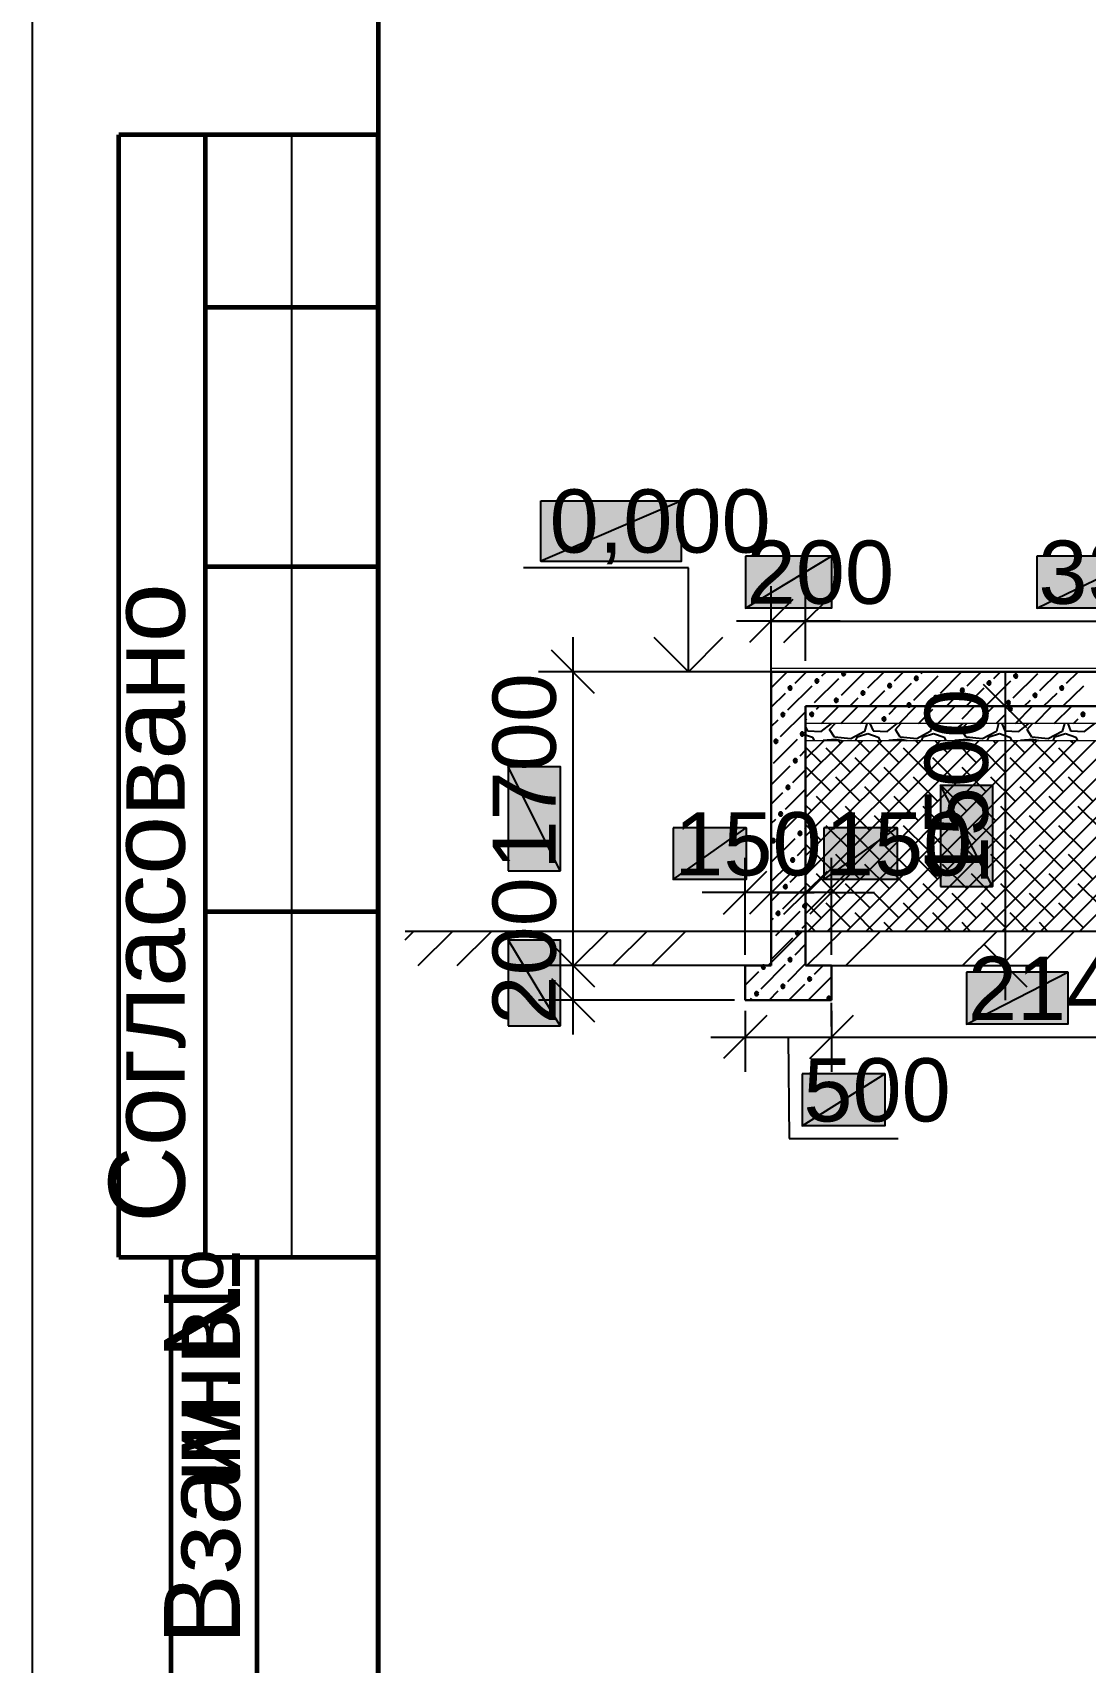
# Model space of a CAD drawing. Extents: x 8 to 21351, y 0 to 420.
# Drawn here: x 18327.5 to 18388.4, y 66.6 to 160.9 of the extents above; entities that cross this region are included whole.
import ezdxf

# ---------------------------------------------------------------- set-up
doc = ezdxf.new("R2010")
doc.units = 0
doc.styles.add('TEYPDFCAD_TEXT', font='arial.ttf')

msp = doc.modelspace()

# ---------------------------------------------------------------- hatches: boundary and pattern name
at = {"true_color": 0xffffff}
h = msp.add_hatch(color=0, dxfattribs=at)
h.paths.add_polyline_path([(18356.921, 133.837), (18365.07, 133.837), (18356.921, 130.344)])
h.paths.add_polyline_path([(18365.07, 133.837), (18356.921, 130.344), (18365.07, 130.344)])
h = msp.add_hatch(color=0, dxfattribs=at)
h.paths.add_polyline_path([(18368.774, 130.619), (18368.774, 127.614), (18373.748, 130.619)])
h.paths.add_polyline_path([(18368.774, 127.614), (18373.748, 130.619), (18373.748, 127.614)])
h = msp.add_hatch(color=0, dxfattribs=at)
h.paths.add_polyline_path([(18385.644, 130.619), (18385.644, 127.614), (18391.867, 130.619)])
h.paths.add_polyline_path([(18385.644, 127.614), (18391.867, 130.619), (18391.867, 127.614)])
for points in [[(18374.552, 123.825), (18374.531, 123.888), (18374.489, 123.931), (18374.404, 123.931), (18374.362, 123.888), (18374.341, 123.825), (18374.362, 123.761), (18374.404, 123.719), (18374.489, 123.719), (18374.531, 123.761)], [(18378.765, 123.55), (18378.743, 123.613), (18378.701, 123.656), (18378.616, 123.656), (18378.574, 123.613), (18378.553, 123.55), (18378.574, 123.486), (18378.616, 123.444), (18378.701, 123.444), (18378.743, 123.486)], [(18384.522, 123.698), (18384.501, 123.761), (18384.458, 123.804), (18384.374, 123.804), (18384.331, 123.761), (18384.31, 123.698), (18384.331, 123.635), (18384.374, 123.592), (18384.458, 123.592), (18384.501, 123.635)], [(18371.462, 122.999), (18371.441, 123.063), (18371.399, 123.105), (18371.314, 123.105), (18371.272, 123.063), (18371.25, 122.999), (18371.272, 122.936), (18371.314, 122.894), (18371.399, 122.894), (18371.441, 122.936)], [(18373.007, 123.402), (18372.986, 123.465), (18372.944, 123.507), (18372.859, 123.507), (18372.817, 123.465), (18372.796, 123.402), (18372.817, 123.338), (18372.859, 123.296), (18372.944, 123.296), (18372.986, 123.338)], [(18375.674, 122.703), (18375.653, 122.767), (18375.611, 122.809), (18375.526, 122.809), (18375.484, 122.767), (18375.463, 122.703), (18375.484, 122.64), (18375.526, 122.597), (18375.611, 122.597), (18375.653, 122.64)], [(18377.219, 123.126), (18377.198, 123.19), (18377.156, 123.232), (18377.071, 123.232), (18377.029, 123.19), (18377.008, 123.126), (18377.029, 123.063), (18377.071, 123.021), (18377.156, 123.021), (18377.198, 123.063)], [(18381.432, 122.851), (18381.41, 122.915), (18381.368, 122.957), (18381.283, 122.957), (18381.241, 122.915), (18381.22, 122.851), (18381.241, 122.788), (18381.283, 122.746), (18381.368, 122.746), (18381.41, 122.788)], [(18382.977, 123.275), (18382.956, 123.338), (18382.913, 123.38), (18382.829, 123.38), (18382.786, 123.338), (18382.765, 123.275), (18382.786, 123.211), (18382.829, 123.169), (18382.913, 123.169), (18382.956, 123.211)], [(18385.644, 122.576), (18385.623, 122.64), (18385.58, 122.682), (18385.496, 122.682), (18385.453, 122.64), (18385.432, 122.576), (18385.453, 122.513), (18385.496, 122.47), (18385.58, 122.47), (18385.623, 122.513)], [(18387.189, 122.999), (18387.168, 123.063), (18387.125, 123.105), (18387.041, 123.105), (18386.998, 123.063), (18386.977, 122.999), (18386.998, 122.936), (18387.041, 122.894), (18387.125, 122.894), (18387.168, 122.936)], [(18374.129, 122.28), (18374.108, 122.343), (18374.066, 122.386), (18373.981, 122.386), (18373.939, 122.343), (18373.917, 122.28), (18373.939, 122.216), (18373.981, 122.174), (18374.066, 122.174), (18374.108, 122.216)], [(18378.341, 122.005), (18378.32, 122.068), (18378.278, 122.111), (18378.193, 122.111), (18378.151, 122.068), (18378.13, 122.005), (18378.151, 121.941), (18378.193, 121.899), (18378.278, 121.899), (18378.32, 121.941)], [(18379.886, 122.428), (18379.865, 122.492), (18379.823, 122.534), (18379.738, 122.534), (18379.696, 122.492), (18379.675, 122.428), (18379.696, 122.365), (18379.738, 122.322), (18379.823, 122.322), (18379.865, 122.365)], [(18384.099, 122.153), (18384.077, 122.216), (18384.035, 122.259), (18383.95, 122.259), (18383.908, 122.216), (18383.887, 122.153), (18383.908, 122.089), (18383.95, 122.047), (18384.035, 122.047), (18384.077, 122.089)], [(18384.204, 121.772), (18384.183, 121.835), (18384.141, 121.878), (18384.056, 121.878), (18384.014, 121.835), (18383.993, 121.772), (18384.014, 121.708), (18384.056, 121.666), (18384.141, 121.666), (18384.183, 121.708)], [(18371.039, 121.454), (18371.018, 121.518), (18370.975, 121.56), (18370.891, 121.56), (18370.848, 121.518), (18370.827, 121.454), (18370.848, 121.391), (18370.891, 121.349), (18370.975, 121.349), (18371.018, 121.391)], [(18372.711, 121.475), (18372.69, 121.539), (18372.647, 121.581), (18372.563, 121.581), (18372.52, 121.539), (18372.499, 121.475), (18372.52, 121.412), (18372.563, 121.37), (18372.647, 121.37), (18372.69, 121.412)], [(18376.902, 121.2), (18376.881, 121.264), (18376.838, 121.306), (18376.754, 121.306), (18376.711, 121.264), (18376.69, 121.2), (18376.711, 121.137), (18376.754, 121.094), (18376.838, 121.094), (18376.881, 121.137)], [(18388.417, 121.475), (18388.395, 121.539), (18388.353, 121.581), (18388.268, 121.581), (18388.226, 121.539), (18388.205, 121.475), (18388.226, 121.412), (18388.268, 121.37), (18388.353, 121.37), (18388.395, 121.412)], [(18370.637, 119.909), (18370.615, 119.973), (18370.573, 120.015), (18370.488, 120.015), (18370.446, 119.973), (18370.425, 119.909), (18370.446, 119.846), (18370.488, 119.803), (18370.573, 119.803), (18370.615, 119.846)], [(18372.161, 120.332), (18372.139, 120.396), (18372.097, 120.438), (18372.012, 120.438), (18371.97, 120.396), (18371.949, 120.332), (18371.97, 120.269), (18372.012, 120.227), (18372.097, 120.227), (18372.139, 120.269)], [(18371.758, 118.787), (18371.737, 118.851), (18371.695, 118.893), (18371.61, 118.893), (18371.568, 118.851), (18371.547, 118.787), (18371.568, 118.724), (18371.61, 118.681), (18371.695, 118.681), (18371.737, 118.724)], [(18371.335, 117.242), (18371.314, 117.306), (18371.272, 117.348), (18371.187, 117.348), (18371.145, 117.306), (18371.123, 117.242), (18371.145, 117.179), (18371.187, 117.136), (18371.272, 117.136), (18371.314, 117.179)], [(18370.912, 115.697), (18370.891, 115.76), (18370.848, 115.803), (18370.764, 115.803), (18370.721, 115.76), (18370.7, 115.697), (18370.721, 115.633), (18370.764, 115.591), (18370.848, 115.591), (18370.891, 115.633)], [(18370.488, 114.152), (18370.467, 114.215), (18370.425, 114.258), (18370.34, 114.258), (18370.298, 114.215), (18370.277, 114.152), (18370.298, 114.088), (18370.34, 114.046), (18370.425, 114.046), (18370.467, 114.088)], [(18372.034, 114.575), (18372.012, 114.639), (18371.97, 114.681), (18371.885, 114.681), (18371.843, 114.639), (18371.822, 114.575), (18371.843, 114.512), (18371.885, 114.469), (18371.97, 114.469), (18372.012, 114.512)], [(18371.61, 113.03), (18371.589, 113.094), (18371.547, 113.136), (18371.462, 113.136), (18371.42, 113.094), (18371.399, 113.03), (18371.42, 112.966), (18371.462, 112.924), (18371.547, 112.924), (18371.589, 112.966)], [(18371.187, 111.485), (18371.166, 111.548), (18371.123, 111.591), (18371.039, 111.591), (18370.996, 111.548), (18370.975, 111.485), (18370.996, 111.421), (18371.039, 111.379), (18371.123, 111.379), (18371.166, 111.421)], [(18372.309, 110.363), (18372.288, 110.427), (18372.245, 110.469), (18372.161, 110.469), (18372.118, 110.427), (18372.097, 110.363), (18372.118, 110.299), (18372.161, 110.257), (18372.245, 110.257), (18372.288, 110.299)], [(18370.764, 109.94), (18370.742, 110.003), (18370.7, 110.046), (18370.615, 110.046), (18370.573, 110.003), (18370.552, 109.94), (18370.573, 109.876), (18370.615, 109.834), (18370.7, 109.834), (18370.742, 109.876)], [(18371.885, 108.818), (18371.864, 108.881), (18371.822, 108.924), (18371.737, 108.924), (18371.695, 108.881), (18371.674, 108.818), (18371.695, 108.754), (18371.737, 108.712), (18371.822, 108.712), (18371.864, 108.754)], [(18369.917, 106.849), (18369.896, 106.913), (18369.853, 106.955), (18369.769, 106.955), (18369.726, 106.913), (18369.705, 106.849), (18369.726, 106.786), (18369.769, 106.743), (18369.853, 106.743), (18369.896, 106.786)], [(18371.462, 107.273), (18371.441, 107.336), (18371.399, 107.379), (18371.314, 107.379), (18371.272, 107.336), (18371.25, 107.273), (18371.272, 107.209), (18371.314, 107.167), (18371.399, 107.167), (18371.441, 107.209)], [(18371.039, 105.728), (18371.018, 105.791), (18370.975, 105.833), (18370.891, 105.833), (18370.848, 105.791), (18370.827, 105.728), (18370.848, 105.664), (18370.891, 105.622), (18370.975, 105.622), (18371.018, 105.664)], [(18372.584, 106.151), (18372.563, 106.214), (18372.52, 106.257), (18372.436, 106.257), (18372.393, 106.214), (18372.372, 106.151), (18372.393, 106.087), (18372.436, 106.045), (18372.52, 106.045), (18372.563, 106.087)], [(18369.515, 105.304), (18369.494, 105.368), (18369.451, 105.41), (18369.367, 105.41), (18369.324, 105.368), (18369.303, 105.304), (18369.324, 105.241), (18369.367, 105.198), (18369.451, 105.198), (18369.494, 105.241)], [(18373.706, 105.029), (18373.685, 105.093), (18373.642, 105.135), (18373.558, 105.135), (18373.515, 105.093), (18373.494, 105.029), (18373.515, 104.966), (18373.558, 104.923), (18373.642, 104.923), (18373.685, 104.966)]]:
    msp.add_hatch(color=256).paths.add_polyline_path(points)
h = msp.add_hatch(color=0, dxfattribs=at)
h.paths.add_polyline_path([(18355.037, 112.416), (18358.042, 112.416), (18355.037, 118.449)])
h.paths.add_polyline_path([(18358.042, 112.416), (18355.037, 118.449), (18358.042, 118.449)])
h = msp.add_hatch(color=0, dxfattribs=at)
h.paths.add_polyline_path([(18380.056, 111.506), (18383.061, 111.506), (18380.056, 117.369)])
h.paths.add_polyline_path([(18383.061, 111.506), (18380.056, 117.369), (18383.061, 117.369)])
h = msp.add_hatch(color=0, dxfattribs=at)
h.paths.add_polyline_path([(18364.583, 114.893), (18364.583, 111.908), (18368.816, 114.893)])
h.paths.add_polyline_path([(18364.583, 111.908), (18368.816, 114.893), (18368.816, 111.908)])
h = msp.add_hatch(color=0, dxfattribs=at)
h.paths.add_polyline_path([(18373.304, 114.893), (18373.304, 111.908), (18377.558, 114.893)])
h.paths.add_polyline_path([(18373.304, 111.908), (18377.558, 114.893), (18377.558, 111.908)])
h = msp.add_hatch(color=0, dxfattribs=at)
h.paths.add_polyline_path([(18355.037, 103.442), (18358.042, 103.442), (18355.037, 108.416)])
h.paths.add_polyline_path([(18358.042, 103.442), (18355.037, 108.416), (18358.042, 108.416)])
h = msp.add_hatch(color=0, dxfattribs=at)
h.paths.add_polyline_path([(18381.559, 106.532), (18381.559, 103.526), (18387.422, 106.532)])
h.paths.add_polyline_path([(18381.559, 103.526), (18387.422, 106.532), (18387.422, 103.526)])
h = msp.add_hatch(color=0, dxfattribs=at)
h.paths.add_polyline_path([(18372.055, 100.647), (18372.055, 97.642), (18376.838, 100.647)])
h.paths.add_polyline_path([(18372.055, 97.642), (18376.838, 100.647), (18376.838, 97.642)])

# ---------------------------------------------------------------- linework, layer by layer
at = {"lineweight": 25}
for p, q in [((18327.499, 0.042), (18327.499, 296.968)), ((18342.506, 90.043), (18342.506, 155.025)), ((18370.256, 122.555), (18370.256, 128.884)), ((18372.245, 124.566), (18372.245, 128.884)), ((18374.256, 126.873), (18368.245, 126.873)), ((18370.256, 122.999), (18371.187, 123.931)), ((18371.653, 123.275), (18372.309, 123.931)), ((18373.198, 123.698), (18373.431, 123.931)), ((18374.32, 122.576), (18375.674, 123.931)), ((18375.844, 122.999), (18376.796, 123.931)), ((18377.389, 123.402), (18377.918, 123.931)), ((18378.511, 122.28), (18379.929, 123.698)), ((18378.934, 123.825), (18379.04, 123.931)), ((18380.056, 122.703), (18381.283, 123.931)), ((18381.601, 123.126), (18382.405, 123.931)), ((18383.146, 123.55), (18383.527, 123.931)), ((18384.268, 122.428), (18385.686, 123.825)), ((18385.813, 122.851), (18386.914, 123.931)), ((18387.358, 123.275), (18388.036, 123.931)), ((18370.256, 121.878), (18371.081, 122.703)), ((18371.229, 121.73), (18372.626, 123.126)), ((18372.774, 122.153), (18374.171, 123.55)), ((18375.928, 121.941), (18376.838, 122.851)), ((18377.05, 121.941), (18378.384, 123.275)), ((18381.537, 121.941), (18382.596, 122.999)), ((18382.723, 122.005), (18384.141, 123.402)), ((18386.025, 121.941), (18386.808, 122.703)), ((18387.147, 121.941), (18388.353, 123.126)), ((18372.88, 121.772), (18373.05, 121.941)), ((18373.177, 120.946), (18374.171, 121.941)), ((18373.685, 121.941), (18373.748, 122.005)), ((18374.298, 120.946), (18375.293, 121.941)), ((18374.806, 121.941), (18375.293, 122.428)), ((18375.42, 120.946), (18376.415, 121.941)), ((18377.092, 121.475), (18377.537, 121.941)), ((18377.664, 120.946), (18378.659, 121.941)), ((18378.786, 120.946), (18379.611, 121.772)), ((18379.294, 121.941), (18379.505, 122.153)), ((18379.908, 120.946), (18380.902, 121.941)), ((18380.416, 121.941), (18381.051, 122.576)), ((18381.305, 121.2), (18382.024, 121.941)), ((18382.151, 120.946), (18383.146, 121.941)), ((18384.395, 120.946), (18385.39, 121.941)), ((18384.903, 121.941), (18385.263, 122.28)), ((18385.517, 120.946), (18386.512, 121.941)), ((18386.639, 120.946), (18387.655, 121.941)), ((18370.256, 120.756), (18370.658, 121.158)), ((18370.806, 120.184), (18372.203, 121.581)), ((18372.245, 121.137), (18372.309, 121.2)), ((18373.155, 120.481), (18373.748, 120.946)), ((18373.642, 120.587), (18373.96, 120.946)), ((18375.801, 120.946), (18375.653, 120.481)), ((18375.971, 120.946), (18376.161, 120.523)), ((18376.965, 120.481), (18377.558, 120.946)), ((18377.452, 120.587), (18377.77, 120.946)), ((18379.611, 120.946), (18379.463, 120.481)), ((18379.781, 120.946), (18379.971, 120.523)), ((18380.775, 120.481), (18381.368, 120.946)), ((18381.262, 120.587), (18381.58, 120.946)), ((18383.273, 120.946), (18383.823, 121.475)), ((18383.421, 120.946), (18383.294, 120.481)), ((18383.612, 120.946), (18383.781, 120.523)), ((18384.585, 120.481), (18385.178, 120.946)), ((18385.072, 120.587), (18385.39, 120.946)), ((18387.231, 120.946), (18387.104, 120.481)), ((18387.422, 120.946), (18387.591, 120.523)), ((18387.76, 120.946), (18388.036, 121.2)), ((18388.395, 120.481), (18388.988, 120.946)), ((18370.383, 118.639), (18371.78, 120.036)), ((18372.245, 120.735), (18372.351, 120.523)), ((18372.245, 120.29), (18372.647, 120.142)), ((18372.245, 118.893), (18373.304, 119.93)), ((18372.245, 117.771), (18374.425, 119.93)), ((18372.245, 116.65), (18375.547, 119.93)), ((18372.245, 115.528), (18376.669, 119.93)), ((18372.245, 114.406), (18377.791, 119.93)), ((18372.245, 113.284), (18378.913, 119.93)), ((18372.245, 112.162), (18380.035, 119.93)), ((18372.245, 111.04), (18381.156, 119.93)), ((18372.245, 109.918), (18382.278, 119.93)), ((18372.351, 120.523), (18373.155, 120.481)), ((18372.393, 108.924), (18383.4, 119.93)), ((18372.647, 120.142), (18372.753, 119.93)), ((18373.981, 120.015), (18373.261, 119.951)), ((18373.261, 119.93), (18373.261, 119.951)), ((18373.515, 108.924), (18384.522, 119.93)), ((18373.917, 120.142), (18373.642, 120.587)), ((18374.87, 120.057), (18373.917, 120.142)), ((18374.32, 119.93), (18373.981, 120.015)), ((18374.277, 119.803), (18374.15, 119.93)), ((18374.637, 108.924), (18385.644, 119.93)), ((18375.653, 120.481), (18374.87, 120.057)), ((18375.145, 119.93), (18375.251, 120.163)), ((18375.251, 120.163), (18375.844, 120.354)), ((18375.971, 119.232), (18375.272, 119.93)), ((18375.759, 108.924), (18386.766, 119.93)), ((18375.844, 120.354), (18376.457, 120.142)), ((18376.161, 120.523), (18376.965, 120.481)), ((18377.643, 118.681), (18376.394, 119.93)), ((18376.457, 120.142), (18376.563, 119.93)), ((18376.881, 108.924), (18387.887, 119.93)), ((18377.791, 120.015), (18377.071, 119.951)), ((18377.071, 119.93), (18377.071, 119.951)), ((18377.727, 120.142), (18377.452, 120.587)), ((18378.68, 120.057), (18377.727, 120.142)), ((18378.13, 119.93), (18377.791, 120.015)), ((18378.003, 108.924), (18389.009, 119.93)), ((18378.765, 119.803), (18378.638, 119.93)), ((18379.463, 120.481), (18378.68, 120.057)), ((18378.955, 119.93), (18379.061, 120.163)), ((18379.061, 120.163), (18379.654, 120.354)), ((18379.124, 108.924), (18390.131, 119.93)), ((18379.654, 120.354), (18380.267, 120.142)), ((18380.458, 119.232), (18379.759, 119.93)), ((18379.971, 120.523), (18380.775, 120.481)), ((18380.246, 108.924), (18391.253, 119.93)), ((18380.267, 120.142), (18380.373, 119.93)), ((18381.601, 120.015), (18380.881, 119.951)), ((18380.881, 119.93), (18380.881, 119.951)), ((18382.13, 118.681), (18380.881, 119.93)), ((18381.537, 120.142), (18381.262, 120.587)), ((18381.368, 108.924), (18392.375, 119.93)), ((18382.49, 120.057), (18381.537, 120.142)), ((18381.94, 119.93), (18381.601, 120.015)), ((18383.294, 120.481), (18382.49, 120.057)), ((18382.511, 108.924), (18393.497, 119.93)), ((18382.765, 119.93), (18382.871, 120.163)), ((18382.871, 120.163), (18383.485, 120.354)), ((18383.252, 119.803), (18383.125, 119.93)), ((18383.485, 120.354), (18384.077, 120.142)), ((18383.633, 108.924), (18394.618, 119.93)), ((18383.781, 120.523), (18384.585, 120.481)), ((18384.077, 120.142), (18384.183, 119.93)), ((18384.945, 119.232), (18384.247, 119.93)), ((18385.411, 120.015), (18384.691, 119.951)), ((18384.691, 119.93), (18384.691, 119.951)), ((18385.347, 120.142), (18385.072, 120.587)), ((18386.3, 120.057), (18385.347, 120.142)), ((18386.639, 118.681), (18385.369, 119.93)), ((18385.75, 119.93), (18385.411, 120.015)), ((18387.104, 120.481), (18386.3, 120.057)), ((18386.575, 119.93), (18386.681, 120.163)), ((18386.681, 120.163), (18387.295, 120.354)), ((18387.295, 120.354), (18387.887, 120.142)), ((18387.591, 120.523), (18388.395, 120.481)), ((18387.76, 119.803), (18387.612, 119.93)), ((18387.887, 120.142), (18387.993, 119.93)), ((18371.928, 119.062), (18372.245, 119.401)), ((18373.155, 118.681), (18372.245, 119.57)), ((18374.849, 118.11), (18373.431, 119.507)), ((18376.521, 117.56), (18375.124, 118.957)), ((18379.336, 118.11), (18377.918, 119.507)), ((18381.008, 117.56), (18379.611, 118.957)), ((18383.823, 118.11), (18382.426, 119.507)), ((18385.496, 117.56), (18384.099, 118.957)), ((18384.755, 108.924), (18395.232, 119.422)), ((18388.311, 118.11), (18386.914, 119.507)), ((18370.256, 117.39), (18371.356, 118.491)), ((18371.504, 117.517), (18372.245, 118.258)), ((18373.727, 116.988), (18372.309, 118.385)), ((18378.214, 116.988), (18376.796, 118.385)), ((18382.702, 116.988), (18381.305, 118.385)), ((18387.189, 116.988), (18385.792, 118.385)), ((18385.877, 108.924), (18395.232, 118.3)), ((18371.081, 115.972), (18372.245, 117.136)), ((18375.399, 116.438), (18374.002, 117.835)), ((18377.092, 115.866), (18375.674, 117.263)), ((18379.886, 116.438), (18378.489, 117.835)), ((18381.58, 115.866), (18380.183, 117.263)), ((18384.374, 116.438), (18382.977, 117.835)), ((18386.067, 115.866), (18384.67, 117.263)), ((18386.998, 108.924), (18395.232, 117.179)), ((18388.882, 116.438), (18387.464, 117.835)), ((18370.256, 116.269), (18370.933, 116.946)), ((18372.605, 115.866), (18372.245, 116.205)), ((18374.277, 115.316), (18372.88, 116.713)), ((18375.971, 114.745), (18374.552, 116.141)), ((18378.765, 115.316), (18377.368, 116.713)), ((18380.458, 114.745), (18379.061, 116.141)), ((18383.252, 115.316), (18381.855, 116.713)), ((18384.945, 114.745), (18383.548, 116.141)), ((18387.76, 115.316), (18386.342, 116.713)), ((18389.433, 114.745), (18388.036, 116.141)), ((18370.256, 115.147), (18370.531, 115.401)), ((18370.658, 114.427), (18372.055, 115.824)), ((18377.643, 114.173), (18376.246, 115.591)), ((18382.13, 114.173), (18380.733, 115.591)), ((18386.639, 114.173), (18385.22, 115.591)), ((18388.12, 108.924), (18395.232, 116.057)), ((18370.256, 112.903), (18371.653, 114.279)), ((18372.203, 114.85), (18372.245, 114.893)), ((18373.155, 114.173), (18372.245, 115.083)), ((18374.849, 113.623), (18373.431, 115.02)), ((18376.521, 113.051), (18375.124, 114.469)), ((18379.336, 113.623), (18377.918, 115.02)), ((18381.008, 113.051), (18379.611, 114.469)), ((18383.823, 113.623), (18382.426, 115.02)), ((18385.496, 113.051), (18384.099, 114.469)), ((18388.311, 113.623), (18386.914, 115.02)), ((18371.78, 113.305), (18372.245, 113.771)), ((18373.727, 112.501), (18372.309, 113.898)), ((18375.399, 111.929), (18374.002, 113.347)), ((18378.214, 112.501), (18376.796, 113.898)), ((18379.886, 111.929), (18378.489, 113.347)), ((18382.702, 112.501), (18381.305, 113.898)), ((18384.374, 111.929), (18382.977, 113.347)), ((18387.189, 112.501), (18385.792, 113.898)), ((18388.882, 111.929), (18387.464, 113.347)), ((18370.256, 111.781), (18371.229, 112.734)), ((18371.356, 111.76), (18372.245, 112.649)), ((18377.092, 111.379), (18375.674, 112.776)), ((18381.58, 111.379), (18380.183, 112.776)), ((18386.067, 111.379), (18384.67, 112.776)), ((18370.933, 110.215), (18372.245, 111.527)), ((18372.605, 111.379), (18372.245, 111.718)), ((18374.277, 110.808), (18372.88, 112.226)), ((18375.971, 110.257), (18374.552, 111.654)), ((18378.765, 110.808), (18377.368, 112.226)), ((18380.458, 110.257), (18379.061, 111.654)), ((18383.252, 110.808), (18381.855, 112.226)), ((18384.945, 110.257), (18383.548, 111.654)), ((18387.76, 110.808), (18386.342, 112.226)), ((18389.433, 110.257), (18388.036, 111.654)), ((18370.256, 110.659), (18370.806, 111.189)), ((18373.155, 109.686), (18372.245, 110.596)), ((18374.849, 109.135), (18373.431, 110.532)), ((18377.643, 109.686), (18376.246, 111.104)), ((18379.336, 109.135), (18377.918, 110.532)), ((18382.13, 109.686), (18380.733, 111.104)), ((18383.823, 109.135), (18382.426, 110.532)), ((18386.639, 109.686), (18385.22, 111.104)), ((18388.311, 109.135), (18386.914, 110.532)), ((18370.256, 109.537), (18370.383, 109.665)), ((18370.785, 108.924), (18371.928, 110.067)), ((18376.161, 108.924), (18375.124, 109.982)), ((18380.648, 108.924), (18379.611, 109.982)), ((18385.136, 108.924), (18384.099, 109.982)), ((18349.068, 108.924), (18444.91, 108.924)), ((18349.068, 108.924), (18444.91, 108.924)), ((18349.068, 108.416), (18349.576, 108.924)), ((18349.83, 106.934), (18351.819, 108.924)), ((18352.073, 106.934), (18354.084, 108.924)), ((18358.826, 106.934), (18360.836, 108.924)), ((18361.069, 106.934), (18363.08, 108.924)), ((18363.334, 106.934), (18365.324, 108.924)), ((18370.086, 106.934), (18372.076, 108.924)), ((18370.256, 107.273), (18371.504, 108.522)), ((18370.531, 108.67), (18370.785, 108.924)), ((18372.055, 109.093), (18372.245, 109.284)), ((18372.796, 108.924), (18372.309, 109.41)), ((18372.33, 106.934), (18374.341, 108.924)), ((18374.574, 106.934), (18376.584, 108.924)), ((18377.283, 108.924), (18376.796, 109.41)), ((18381.77, 108.924), (18381.305, 109.41)), ((18381.326, 106.934), (18383.337, 108.924)), ((18383.591, 106.934), (18385.58, 108.924)), ((18386.258, 108.924), (18385.792, 109.41)), ((18385.834, 106.934), (18387.824, 108.924)), ((18371.653, 107.548), (18372.245, 108.162)), ((18368.753, 106.913), (18368.774, 106.934)), ((18369.684, 105.579), (18371.081, 106.998)), ((18371.229, 106.003), (18372.245, 107.04)), ((18372.774, 106.426), (18373.261, 106.934)), ((18368.753, 105.791), (18369.536, 106.574)), ((18371.272, 104.923), (18372.203, 105.855)), ((18372.393, 104.923), (18373.748, 106.278)), ((18369.028, 104.923), (18369.113, 105.029)), ((18370.15, 104.923), (18370.658, 105.452))]:
    msp.add_line(p, q, dxfattribs=at)
at = {"lineweight": 60}
for p, q in [((18332.494, 90.043), (18332.494, 155.025)), ((18347.501, 155.025), (18332.494, 155.025)), ((18337.511, 90.043), (18337.511, 155.025)), ((18347.501, 5.038), (18347.501, 155.025)), ((18337.511, 145.034), (18347.501, 145.034)), ((18337.511, 130.027), (18347.501, 130.027)), ((18337.511, 110.046), (18347.501, 110.046)), ((18332.494, 90.043), (18347.501, 90.043)), ((18335.5, 90.043), (18335.5, 5.038)), ((18340.495, 5.038), (18340.495, 90.043))]:
    msp.add_line(p, q, dxfattribs=at)
at = {"color": 0, "lineweight": 0, "true_color": 0xffffff}
msp.add_line((18356.921, 130.344), (18365.07, 130.344), dxfattribs=at)
at = {"color": 7, "lineweight": 25}
for p, q in [((18365.472, 129.942), (18355.926, 129.942)), ((18365.472, 123.931), (18365.472, 129.942)), ((18372.245, 124.566), (18372.245, 128.884)), ((18371.504, 128.122), (18369.007, 125.624)), ((18370.996, 125.624), (18373.515, 128.122)), ((18373.515, 128.122), (18370.996, 125.624)), ((18370.256, 126.873), (18407.255, 126.873)), ((18358.783, 125.942), (18358.783, 104.923)), ((18363.461, 125.942), (18365.472, 123.931)), ((18365.472, 123.931), (18367.462, 125.942)), ((18360.032, 122.682), (18357.534, 125.18)), ((18369.621, 123.931), (18356.794, 123.931)), ((18370.256, 123.931), (18363.969, 123.931)), ((18383.802, 123.931), (18383.802, 104.923)), ((18385.051, 120.692), (18382.553, 123.19)), ((18372.88, 121.941), (18385.813, 121.941)), ((18367.504, 109.897), (18370.002, 112.395)), ((18368.753, 107.548), (18368.753, 113.157)), ((18371.504, 112.395), (18369.007, 109.897)), ((18370.256, 107.548), (18370.256, 113.157)), ((18370.996, 109.897), (18373.515, 112.395)), ((18372.245, 107.548), (18372.245, 113.157)), ((18374.997, 112.395), (18372.499, 109.897)), ((18373.748, 107.548), (18373.748, 113.157)), ((18368.753, 111.146), (18366.255, 111.146)), ((18370.256, 111.146), (18368.753, 111.146)), ((18372.245, 111.146), (18369.748, 111.146)), ((18370.256, 111.146), (18372.753, 111.146)), ((18373.748, 111.146), (18372.245, 111.146)), ((18373.748, 111.146), (18376.246, 111.146)), ((18358.783, 108.924), (18358.783, 102.933)), ((18357.534, 108.183), (18360.032, 105.685)), ((18360.032, 105.685), (18357.534, 108.183)), ((18382.553, 108.183), (18385.051, 105.685)), ((18369.621, 106.934), (18356.794, 106.934)), ((18368.139, 106.934), (18356.794, 106.934)), ((18372.88, 106.934), (18385.813, 106.934)), ((18357.534, 106.172), (18360.032, 103.674)), ((18368.139, 104.923), (18356.794, 104.923)), ((18373.748, 103.399), (18373.748, 104.775)), ((18370.002, 104.034), (18367.504, 101.537)), ((18368.753, 104.309), (18368.753, 100.775)), ((18372.499, 101.537), (18374.997, 104.034)), ((18374.997, 104.034), (18372.499, 101.537)), ((18373.748, 104.309), (18373.748, 100.775)), ((18366.763, 102.785), (18375.759, 102.785)), ((18371.25, 102.785), (18371.293, 96.901)), ((18371.758, 102.785), (18397.243, 102.785)), ((18371.293, 96.901), (18377.6, 96.901))]:
    msp.add_line(p, q, dxfattribs=at)
at = {"color": 7, "lineweight": 5}
msp.add_line((18370.256, 124.142), (18408.461, 124.142), dxfattribs=at)
at = {"lineweight": 30}
for p, q in [((18370.256, 121.941), (18370.256, 123.931)), ((18370.256, 123.931), (18405.265, 123.931)), ((18370.256, 121.941), (18370.256, 106.934)), ((18405.265, 121.941), (18372.245, 121.941)), ((18372.245, 121.941), (18372.245, 106.934)), ((18370.256, 106.934), (18368.753, 106.934)), ((18368.753, 106.934), (18368.753, 104.923)), ((18373.748, 106.934), (18372.245, 106.934)), ((18373.748, 104.923), (18373.748, 106.934)), ((18373.748, 104.923), (18368.753, 104.923))]:
    msp.add_line(p, q, dxfattribs=at)
at = {"lineweight": 5}
for p, q in [((18404.546, 120.946), (18372.245, 120.946)), ((18404.313, 119.93), (18372.245, 119.93))]:
    msp.add_line(p, q, dxfattribs=at)
at = {"lineweight": 60}
msp.add_lwpolyline([(18347.501, 5.038), (18742.493, 5.038), (18742.493, 292.036), (18347.501, 292.036)], close=True, dxfattribs=at)
at = {"color": 0, "true_color": 0xffffff}
for points in [[(18356.921, 133.837), (18365.07, 133.837), (18356.921, 130.344)], [(18365.07, 133.837), (18356.921, 130.344), (18365.07, 130.344)], [(18368.774, 130.619), (18368.774, 127.614), (18373.748, 130.619)], [(18368.774, 127.614), (18373.748, 130.619), (18373.748, 127.614)], [(18385.644, 130.619), (18385.644, 127.614), (18391.867, 130.619)], [(18385.644, 127.614), (18391.867, 130.619), (18391.867, 127.614)], [(18355.037, 112.416), (18358.042, 112.416), (18355.037, 118.449)], [(18358.042, 112.416), (18355.037, 118.449), (18358.042, 118.449)], [(18380.056, 111.506), (18383.061, 111.506), (18380.056, 117.369)], [(18383.061, 111.506), (18380.056, 117.369), (18383.061, 117.369)], [(18364.583, 114.893), (18364.583, 111.908), (18368.816, 114.893)], [(18364.583, 111.908), (18368.816, 114.893), (18368.816, 111.908)], [(18373.304, 114.893), (18373.304, 111.908), (18377.558, 114.893)], [(18373.304, 111.908), (18377.558, 114.893), (18377.558, 111.908)], [(18355.037, 103.442), (18358.042, 103.442), (18355.037, 108.416)], [(18358.042, 103.442), (18355.037, 108.416), (18358.042, 108.416)], [(18381.559, 106.532), (18381.559, 103.526), (18387.422, 106.532)], [(18381.559, 103.526), (18387.422, 106.532), (18387.422, 103.526)], [(18372.055, 100.647), (18372.055, 97.642), (18376.838, 100.647)], [(18372.055, 97.642), (18376.838, 100.647), (18376.838, 97.642)]]:
    msp.add_lwpolyline(points, close=True, dxfattribs=at)
for points in [[(18374.552, 123.825), (18374.531, 123.888), (18374.489, 123.931), (18374.404, 123.931), (18374.362, 123.888), (18374.341, 123.825), (18374.362, 123.761), (18374.404, 123.719), (18374.489, 123.719), (18374.531, 123.761)], [(18378.765, 123.55), (18378.743, 123.613), (18378.701, 123.656), (18378.616, 123.656), (18378.574, 123.613), (18378.553, 123.55), (18378.574, 123.486), (18378.616, 123.444), (18378.701, 123.444), (18378.743, 123.486)], [(18384.522, 123.698), (18384.501, 123.761), (18384.458, 123.804), (18384.374, 123.804), (18384.331, 123.761), (18384.31, 123.698), (18384.331, 123.635), (18384.374, 123.592), (18384.458, 123.592), (18384.501, 123.635)], [(18371.462, 122.999), (18371.441, 123.063), (18371.399, 123.105), (18371.314, 123.105), (18371.272, 123.063), (18371.25, 122.999), (18371.272, 122.936), (18371.314, 122.894), (18371.399, 122.894), (18371.441, 122.936)], [(18373.007, 123.402), (18372.986, 123.465), (18372.944, 123.507), (18372.859, 123.507), (18372.817, 123.465), (18372.796, 123.402), (18372.817, 123.338), (18372.859, 123.296), (18372.944, 123.296), (18372.986, 123.338)], [(18375.674, 122.703), (18375.653, 122.767), (18375.611, 122.809), (18375.526, 122.809), (18375.484, 122.767), (18375.463, 122.703), (18375.484, 122.64), (18375.526, 122.597), (18375.611, 122.597), (18375.653, 122.64)], [(18377.219, 123.126), (18377.198, 123.19), (18377.156, 123.232), (18377.071, 123.232), (18377.029, 123.19), (18377.008, 123.126), (18377.029, 123.063), (18377.071, 123.021), (18377.156, 123.021), (18377.198, 123.063)], [(18381.432, 122.851), (18381.41, 122.915), (18381.368, 122.957), (18381.283, 122.957), (18381.241, 122.915), (18381.22, 122.851), (18381.241, 122.788), (18381.283, 122.746), (18381.368, 122.746), (18381.41, 122.788)], [(18382.977, 123.275), (18382.956, 123.338), (18382.913, 123.38), (18382.829, 123.38), (18382.786, 123.338), (18382.765, 123.275), (18382.786, 123.211), (18382.829, 123.169), (18382.913, 123.169), (18382.956, 123.211)], [(18385.644, 122.576), (18385.623, 122.64), (18385.58, 122.682), (18385.496, 122.682), (18385.453, 122.64), (18385.432, 122.576), (18385.453, 122.513), (18385.496, 122.47), (18385.58, 122.47), (18385.623, 122.513)], [(18387.189, 122.999), (18387.168, 123.063), (18387.125, 123.105), (18387.041, 123.105), (18386.998, 123.063), (18386.977, 122.999), (18386.998, 122.936), (18387.041, 122.894), (18387.125, 122.894), (18387.168, 122.936)], [(18374.129, 122.28), (18374.108, 122.343), (18374.066, 122.386), (18373.981, 122.386), (18373.939, 122.343), (18373.917, 122.28), (18373.939, 122.216), (18373.981, 122.174), (18374.066, 122.174), (18374.108, 122.216)], [(18378.341, 122.005), (18378.32, 122.068), (18378.278, 122.111), (18378.193, 122.111), (18378.151, 122.068), (18378.13, 122.005), (18378.151, 121.941), (18378.193, 121.899), (18378.278, 121.899), (18378.32, 121.941)], [(18379.886, 122.428), (18379.865, 122.492), (18379.823, 122.534), (18379.738, 122.534), (18379.696, 122.492), (18379.675, 122.428), (18379.696, 122.365), (18379.738, 122.322), (18379.823, 122.322), (18379.865, 122.365)], [(18384.099, 122.153), (18384.077, 122.216), (18384.035, 122.259), (18383.95, 122.259), (18383.908, 122.216), (18383.887, 122.153), (18383.908, 122.089), (18383.95, 122.047), (18384.035, 122.047), (18384.077, 122.089)], [(18384.204, 121.772), (18384.183, 121.835), (18384.141, 121.878), (18384.056, 121.878), (18384.014, 121.835), (18383.993, 121.772), (18384.014, 121.708), (18384.056, 121.666), (18384.141, 121.666), (18384.183, 121.708)], [(18371.039, 121.454), (18371.018, 121.518), (18370.975, 121.56), (18370.891, 121.56), (18370.848, 121.518), (18370.827, 121.454), (18370.848, 121.391), (18370.891, 121.349), (18370.975, 121.349), (18371.018, 121.391)], [(18372.711, 121.475), (18372.69, 121.539), (18372.647, 121.581), (18372.563, 121.581), (18372.52, 121.539), (18372.499, 121.475), (18372.52, 121.412), (18372.563, 121.37), (18372.647, 121.37), (18372.69, 121.412)], [(18376.902, 121.2), (18376.881, 121.264), (18376.838, 121.306), (18376.754, 121.306), (18376.711, 121.264), (18376.69, 121.2), (18376.711, 121.137), (18376.754, 121.094), (18376.838, 121.094), (18376.881, 121.137)], [(18388.417, 121.475), (18388.395, 121.539), (18388.353, 121.581), (18388.268, 121.581), (18388.226, 121.539), (18388.205, 121.475), (18388.226, 121.412), (18388.268, 121.37), (18388.353, 121.37), (18388.395, 121.412)], [(18370.637, 119.909), (18370.615, 119.973), (18370.573, 120.015), (18370.488, 120.015), (18370.446, 119.973), (18370.425, 119.909), (18370.446, 119.846), (18370.488, 119.803), (18370.573, 119.803), (18370.615, 119.846)], [(18372.161, 120.332), (18372.139, 120.396), (18372.097, 120.438), (18372.012, 120.438), (18371.97, 120.396), (18371.949, 120.332), (18371.97, 120.269), (18372.012, 120.227), (18372.097, 120.227), (18372.139, 120.269)], [(18371.758, 118.787), (18371.737, 118.851), (18371.695, 118.893), (18371.61, 118.893), (18371.568, 118.851), (18371.547, 118.787), (18371.568, 118.724), (18371.61, 118.681), (18371.695, 118.681), (18371.737, 118.724)], [(18371.335, 117.242), (18371.314, 117.306), (18371.272, 117.348), (18371.187, 117.348), (18371.145, 117.306), (18371.123, 117.242), (18371.145, 117.179), (18371.187, 117.136), (18371.272, 117.136), (18371.314, 117.179)], [(18370.912, 115.697), (18370.891, 115.76), (18370.848, 115.803), (18370.764, 115.803), (18370.721, 115.76), (18370.7, 115.697), (18370.721, 115.633), (18370.764, 115.591), (18370.848, 115.591), (18370.891, 115.633)], [(18370.488, 114.152), (18370.467, 114.215), (18370.425, 114.258), (18370.34, 114.258), (18370.298, 114.215), (18370.277, 114.152), (18370.298, 114.088), (18370.34, 114.046), (18370.425, 114.046), (18370.467, 114.088)], [(18372.034, 114.575), (18372.012, 114.639), (18371.97, 114.681), (18371.885, 114.681), (18371.843, 114.639), (18371.822, 114.575), (18371.843, 114.512), (18371.885, 114.469), (18371.97, 114.469), (18372.012, 114.512)], [(18371.61, 113.03), (18371.589, 113.094), (18371.547, 113.136), (18371.462, 113.136), (18371.42, 113.094), (18371.399, 113.03), (18371.42, 112.966), (18371.462, 112.924), (18371.547, 112.924), (18371.589, 112.966)], [(18371.187, 111.485), (18371.166, 111.548), (18371.123, 111.591), (18371.039, 111.591), (18370.996, 111.548), (18370.975, 111.485), (18370.996, 111.421), (18371.039, 111.379), (18371.123, 111.379), (18371.166, 111.421)], [(18372.309, 110.363), (18372.288, 110.427), (18372.245, 110.469), (18372.161, 110.469), (18372.118, 110.427), (18372.097, 110.363), (18372.118, 110.299), (18372.161, 110.257), (18372.245, 110.257), (18372.288, 110.299)], [(18370.764, 109.94), (18370.742, 110.003), (18370.7, 110.046), (18370.615, 110.046), (18370.573, 110.003), (18370.552, 109.94), (18370.573, 109.876), (18370.615, 109.834), (18370.7, 109.834), (18370.742, 109.876)], [(18371.885, 108.818), (18371.864, 108.881), (18371.822, 108.924), (18371.737, 108.924), (18371.695, 108.881), (18371.674, 108.818), (18371.695, 108.754), (18371.737, 108.712), (18371.822, 108.712), (18371.864, 108.754)], [(18369.917, 106.849), (18369.896, 106.913), (18369.853, 106.955), (18369.769, 106.955), (18369.726, 106.913), (18369.705, 106.849), (18369.726, 106.786), (18369.769, 106.743), (18369.853, 106.743), (18369.896, 106.786)], [(18371.462, 107.273), (18371.441, 107.336), (18371.399, 107.379), (18371.314, 107.379), (18371.272, 107.336), (18371.25, 107.273), (18371.272, 107.209), (18371.314, 107.167), (18371.399, 107.167), (18371.441, 107.209)], [(18371.039, 105.728), (18371.018, 105.791), (18370.975, 105.833), (18370.891, 105.833), (18370.848, 105.791), (18370.827, 105.728), (18370.848, 105.664), (18370.891, 105.622), (18370.975, 105.622), (18371.018, 105.664)], [(18372.584, 106.151), (18372.563, 106.214), (18372.52, 106.257), (18372.436, 106.257), (18372.393, 106.214), (18372.372, 106.151), (18372.393, 106.087), (18372.436, 106.045), (18372.52, 106.045), (18372.563, 106.087)], [(18369.515, 105.304), (18369.494, 105.368), (18369.451, 105.41), (18369.367, 105.41), (18369.324, 105.368), (18369.303, 105.304), (18369.324, 105.241), (18369.367, 105.198), (18369.451, 105.198), (18369.494, 105.241)], [(18373.706, 105.029), (18373.685, 105.093), (18373.642, 105.135), (18373.558, 105.135), (18373.515, 105.093), (18373.494, 105.029), (18373.515, 104.966), (18373.558, 104.923), (18373.642, 104.923), (18373.685, 104.966)]]:
    msp.add_lwpolyline(points, close=True)

# ---------------------------------------------------------------- texts
at = {"color": 7, "style": 'TEYPDFCAD_TEXT'}
for s, p in [('0,000', (18357.429, 130.831)), ('200', (18368.837, 127.868)), ('3300', (18385.728, 127.868)), ('150', (18364.646, 112.141)), ('150', (18373.367, 112.141)), ('2145', (18381.643, 103.78)), ('500', (18372.118, 97.896))]:
    msp.add_text(s, height=3.6618, dxfattribs=at).set_placement(p)
for s, height, p in [('Согласовано', 4.39208, (18336.304, 92.033)), ('1700', 3.6618, (18357.788, 112.48)), ('1500', 3.6618, (18382.807, 111.57)), ('200', 3.6618, (18357.788, 103.505)), ('№', 4.392, (18339.5, 84.057)), ('инв.', 4.3921, (18339.5, 76.979)), ('Взам.', 4.3921, (18339.5, 67.606))]:
    msp.add_text(s, height=height, rotation=90, dxfattribs=at).set_placement(p)

doc.saveas('drawing.dxf')
